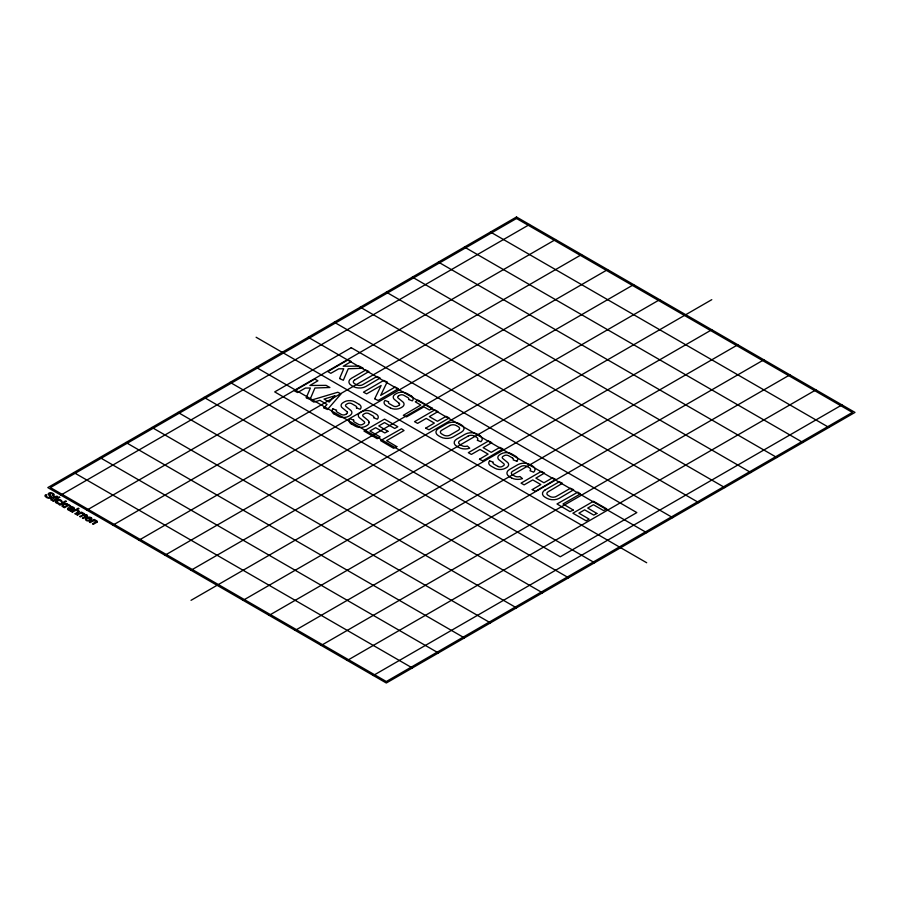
<?xml version="1.0" encoding="UTF-8"?>
<svg xmlns="http://www.w3.org/2000/svg" width="900" height="900" viewBox="0 0 900 900"><rect width="100%" height="100%" fill="white"/><g stroke="black" fill="none" stroke-linecap="round" stroke-linejoin="round"><path stroke-width="1.35" d="M306.27 397.654L310.387 388.035L305.426 388.046L297.506 392.558L294.48 390.848L314.752 379.08L317.925 380.779L309.904 385.459L326.081 385.38L329.906 387.495L314.921 388.001L310.027 399.465L306.304 397.845M339.593 378.416L343.721 368.786L338.749 368.809L330.784 373.331L327.825 371.576L348.086 359.843L351.248 361.53L343.226 366.221L359.415 366.142L363.229 368.257L348.255 368.752L343.327 380.261L339.649 378.619M374.749 398.678L381.139 385.493L366.637 393.863L363.476 392.164L383.726 380.419L387.067 382.005M387.067 382.207L380.678 395.392L395.179 387.022L398.351 388.766L378.157 400.466L374.76 398.869M356.411 407.858L360.157 409.252A7.526 4.343 0 0 0 359.392 404.438M353.734 420.165L350.077 418.736A7.492 4.331 0 0 0 351.169 423.855M332.82 408.859L336.589 410.164A2.948 1.71 0 0 0 337.174 412.088L341.28 414.45A2.936 1.699 0 0 0 345.442 414.473L346.59 413.798M489.566 460.868L493.324 462.173A2.948 1.71 0 0 0 493.92 464.096L498.015 466.459M516.87 461.284L513.158 459.866A2.88 1.665 0 0 0 512.505 458.032M51.975 499.387L55.069 497.576L56.486 497.678L55.688 497.216L57.33 496.271L53.685 496.777L54.27 497.115C49.759 496.665 50.49 501.964 52.087 499.793M90.81 520.211C95.513 516.364 82.867 515.88 85.894 520.2C87.008 521.685 91.654 520.571 88.234 520.358C84.499 520.538 87.233 515.16 90.596 520.324M60.829 495.101L529.526 224.505M81.562 512.921L82.226 512.539L81.517 512.134L76.804 514.845L77.603 515.306C79.92 511.673 87.806 513.956 79.605 516.465L80.404 516.926L83.138 515.351M86.873 510.131L555.559 239.535M86.422 516.668L83.183 518.535L82.395 518.074L86.006 515.88L84.521 514.924M94.185 520.222L94.86 519.829L94.14 519.413L89.426 522.135L90.225 522.596L92.801 521.111A3.499 2.014 0 0 1 93.836 520.661M354.589 380.059L368.91 371.52L365.794 370.012L351.484 378.27A8.82 5.096 0 0 0 351.473 385.481L353.306 386.539A8.831 5.096 0 0 0 365.794 386.527L380.126 378.022L376.931 376.493L362.666 384.728A4.388 2.531 0 0 1 356.445 384.716L354.611 383.67A4.421 2.554 0 0 1 354.577 380.059M112.905 525.161L581.602 254.565M138.949 540.202L607.635 269.606M398.52 395.921L399.679 395.257A2.936 1.699 0 0 1 403.819 395.28L407.925 397.642A2.88 1.665 0 0 1 408.589 399.488L412.312 400.871A7.526 4.343 0 0 0 411.548 396.067M398.745 405.416L397.586 406.091A2.936 1.699 0 0 1 393.435 406.069L389.329 403.706A2.948 1.71 0 0 1 388.699 401.861L385.031 400.433A7.492 4.331 0 0 0 386.134 405.562L390.296 407.891M164.981 555.233L633.679 284.636M191.025 570.262L659.711 299.666M468.214 436.027L459.877 440.843A4.421 2.554 0 0 0 459.923 444.442M191.025 600.334L711.788 299.666M243.101 600.334L711.788 329.738M269.134 615.364L737.831 344.767M295.178 630.394L763.864 359.798M545.029 490.005L559.294 481.781L562.455 483.266L548.134 491.805A4.421 2.554 0 0 0 548.179 495.405L549.99 496.463A4.388 2.531 0 0 0 556.211 496.463L570.476 488.239L573.671 489.769L559.35 498.274A8.831 5.096 0 0 1 546.863 498.274L545.029 497.216A8.82 5.096 0 0 1 545.029 490.005M321.21 645.435L789.908 374.839M347.254 660.465L815.94 389.869M373.298 675.495L841.984 404.899M72.686 509.029L72.709 509.017A11.711 6.761 0 0 1 71.01 508.343L70.627 508.196A5.434 3.139 0 0 0 70.11 508.005C67.354 506.52 65.891 510.593 70.346 510.457A2.43 1.406 0 0 0 69.919 510.874L70.763 511.358A2.464 1.429 0 0 1 71.201 510.863A9.214 5.321 0 0 1 71.674 510.559L73.789 509.321A4.894 2.824 0 0 0 74.284 508.984C75.892 507.251 69.424 505.834 70.605 507.499M84.274 514.553L84.611 514.519A2.408 1.395 0 0 1 86.445 514.845M490.466 232.02L828.956 427.455M464.423 247.05L802.924 442.485M438.39 262.091L776.88 457.515M412.346 277.121L750.847 472.545M386.314 292.151L724.804 487.586M360.27 307.181L698.771 502.616M334.238 322.223L672.727 517.646M459.349 423.709L461.441 424.912A8.831 5.096 0 0 1 461.441 432.124L453.105 436.939A8.831 5.096 0 0 1 440.618 436.939L438.525 435.735A8.82 5.096 0 0 1 438.514 428.512L446.861 423.709A8.82 5.096 0 0 1 459.349 423.697M479.689 435.442L477.596 434.239A8.82 5.096 0 0 0 465.098 434.239L456.761 439.054A8.82 5.096 0 0 0 456.761 446.265L458.854 447.469A8.809 5.085 0 0 0 469.744 448.189L467.348 446.051A4.41 2.554 0 0 1 461.981 445.669L459.9 444.454M308.194 337.252L646.695 532.676M512.516 458.021L508.421 455.659A2.936 1.699 0 0 0 504.259 455.636L503.1 456.311A2.902 1.676 0 0 0 502.718 458.449L507.397 462.285A6.784 3.915 0 0 1 508.433 463.624L508.613 464.332A7.492 4.32 0 0 1 506.902 467.348L505.316 468.281A7.369 4.252 0 0 1 494.899 468.259L490.781 465.907A7.492 4.331 0 0 1 489.623 460.89M511.582 477.911L509.49 476.707A8.82 5.096 0 0 1 509.49 469.496L517.837 464.681A8.82 5.096 0 0 1 530.325 464.681L532.418 465.885A8.809 5.085 0 0 1 533.655 472.174L530.01 470.734A4.41 2.554 0 0 0 529.29 467.696L527.186 466.493A4.421 2.554 0 0 0 520.942 466.47L512.606 471.285A4.421 2.554 0 0 0 512.651 474.885L514.721 476.1A4.41 2.554 0 0 0 519.975 476.516L522.484 478.631A8.809 5.085 0 0 1 511.594 477.911M256.118 337.252L646.695 562.748M256.118 367.324L594.619 562.748M334.046 413.899L338.141 416.261A7.369 4.252 0 0 0 348.57 416.284L350.156 415.339A7.492 4.32 0 0 0 351.866 412.324L351.697 411.615A6.784 3.915 0 0 0 350.662 410.276L345.983 406.429A2.902 1.676 0 0 1 346.376 404.314L347.524 403.627A2.936 1.699 0 0 1 351.664 403.65L355.77 406.012A2.88 1.665 0 0 1 356.434 407.858M351.236 423.821L355.331 426.184A7.369 4.252 0 0 0 365.771 426.206L367.358 425.261A7.492 4.32 0 0 0 369.067 422.257M230.085 382.354L568.575 577.778M204.041 397.384L542.543 592.819M178.009 412.414L516.499 607.849M151.965 427.455L490.466 622.879M125.933 442.485L464.423 637.909M99.889 457.515L438.39 652.95M73.856 472.545L412.346 667.98M411.491 396.09L406.969 393.457A7.346 4.241 0 0 0 396.562 393.457L394.605 394.684A7.549 4.354 0 0 0 393.255 397.406L393.593 398.464A6.649 3.836 0 0 0 394.447 399.454L399.15 403.312M359.336 404.46L354.814 401.839A7.346 4.241 0 0 0 344.407 401.839L342.45 403.065A7.549 4.354 0 0 0 341.1 405.776L341.438 406.834A6.649 3.836 0 0 0 342.293 407.824L346.995 411.683M50.265 496.744L50.164 496.463A3.397 1.969 0 0 0 49.939 496.17L49.759 495.99A30.341 17.516 0 0 0 49.376 495.608L48.555 494.775A3.172 1.834 0 0 1 48.274 494.291L48.229 494.01A2.239 1.294 0 0 1 50.861 492.806L51.525 492.874A4.421 2.554 0 0 1 52.762 493.346A5.794 3.341 0 0 1 53.269 493.639L53.685 493.965A3.904 2.25 0 0 1 53.977 494.303L54.113 494.527A2.509 1.451 0 0 1 54.18 495.079A2.79 1.609 0 0 1 53.438 495.968L52.549 495.529L52.999 495.034A1.575 0.911 0 0 0 52.954 494.527L52.391 493.999A5.029 2.902 0 0 0 51.829 493.695L50.344 493.402A1.125 0.652 0 0 0 49.849 493.537A1.249 0.72 0 0 0 49.59 493.695L51.491 496.822A2.239 1.294 0 0 1 51.03 497.554A2.644 1.53 0 0 1 50.794 497.711A2.565 1.474 0 0 1 49.523 498.105A2.666 1.541 0 0 1 48.352 498.094L48.161 498.071A4.05 2.34 0 0 1 46.631 497.543L45.146 496.327A3.004 1.732 0 0 1 45.72 494.685L46.755 495.011L46.249 495.551A1.676 0.968 0 0 0 46.193 495.866L46.271 496.114A3.442 1.98 0 0 0 48.33 497.419L48.814 497.498A1.294 0.743 0 0 0 50.288 496.744M369.079 422.257L368.899 421.537A6.784 3.915 0 0 0 367.864 420.199L363.184 416.363A2.902 1.676 0 0 1 363.577 414.236L364.725 413.561A2.936 1.699 0 0 1 368.854 413.584L372.971 415.946A2.88 1.665 0 0 1 373.624 417.791L377.359 419.175A7.526 4.343 0 0 0 376.582 414.371L372.015 411.761A7.346 4.241 0 0 0 361.609 411.761L359.64 412.988A7.549 4.354 0 0 0 358.301 415.71L358.639 416.767A6.649 3.836 0 0 0 359.494 417.757L364.196 421.605A2.891 1.665 0 0 1 363.769 423.709L362.632 424.395A2.936 1.699 0 0 1 358.481 424.373L354.375 422.01A2.948 1.71 0 0 1 353.745 420.165M333.979 413.933A7.492 4.331 0 0 1 332.876 408.881M347.017 411.671A2.891 1.665 0 0 1 346.567 413.775M498.026 466.447A2.936 1.699 0 0 0 502.178 466.481L503.336 465.806A2.891 1.665 0 0 0 503.764 463.68L499.039 459.832A6.649 3.836 0 0 1 498.184 458.854L497.846 457.796A7.549 4.354 0 0 1 499.196 455.074L501.154 453.848A7.346 4.241 0 0 1 511.56 453.848L516.071 456.48A7.526 4.343 0 0 1 516.859 461.239M479.678 435.454A8.809 5.085 0 0 1 480.926 441.731L477.27 440.291A4.41 2.554 0 0 0 476.561 437.254L474.457 436.05A4.421 2.554 0 0 0 468.202 436.027M390.308 407.88A7.369 4.252 0 0 0 400.725 407.902L402.311 406.969A7.492 4.32 0 0 0 404.021 403.954L403.853 403.234A6.784 3.915 0 0 0 402.817 401.895L398.137 398.059A2.902 1.676 0 0 1 398.531 395.933M399.173 403.301A2.891 1.665 0 0 1 398.723 405.405M94.252 520.335A2.351 1.35 0 0 1 96.683 520.751A2.351 1.35 0 0 1 97.043 522.202M93.847 520.673A1.339 0.776 0 0 1 94.399 520.616L96.008 521.685L92.453 523.89L93.251 524.351L96.401 522.529A5.029 2.902 0 0 0 96.93 522.18M91.147 518.783A1.935 1.114 0 0 0 89.966 517.702A1.935 1.114 0 0 0 87.806 517.961L90.416 519.469A2.43 1.406 0 0 0 91.046 518.783M81.619 513.034A2.194 1.271 0 0 1 83.79 513.326A2.194 1.271 0 0 1 84.397 514.564M83.183 515.363A2.261 1.305 0 0 1 84.51 514.879M86.636 514.733A2.34 1.35 0 0 1 86.513 516.724M70.538 507.42A2.047 1.181 0 0 1 73.395 508.376A1.395 0.81 0 0 1 72.877 508.882M56.498 502.054C65.992 506.115 48.307 502.414 58.883 499.815C61.256 498.848 63.495 503.145 61.031 501.615C61.447 499.736 56.947 500.321 56.498 501.998M68.242 509.006L69.975 509.985L72.067 509.389A9.203 5.31 0 0 1 70.481 508.793L68.242 509.006M323.944 407.902L327.476 409.5L341.032 393.93L337.804 392.243L310.849 400.275L313.841 402.098L319.894 400.32L327.015 404.438L323.944 407.902M387.934 431.325L384.795 432.945L375.671 427.702L369.945 430.999L380.126 436.928L377.19 438.705L363.938 431.044L384.536 419.13L397.834 426.746L394.718 428.468L384.502 422.595L378.787 425.902L387.934 431.325M596.891 513.472L593.741 515.092L584.629 509.85L578.903 513.158L589.072 519.086L586.192 520.852L572.884 513.202L593.482 501.277L606.78 508.894L603.619 510.604L593.46 504.754L587.734 508.061L596.891 513.472M79.56 511.402L76.714 509.985L79.054 508.635L78.255 508.174L71.741 511.931L72.54 512.392C74.869 508.511 82.991 511.391 74.79 513.686L75.589 514.148L79.549 511.526M396.821 446.647L393.604 448.279L380.61 440.618L401.456 428.782L404.044 430.537L386.629 440.629L396.821 446.647M425.711 428.164L428.974 429.795L449.213 417.949L446.096 416.329L437.445 421.29L429.368 416.621L437.974 411.604L434.801 409.905L414.529 421.673L417.611 423.371L426.262 418.421L434.34 423.079L425.723 428.141M432.54 408.353L429.469 410.017L423.911 406.868L406.53 416.891L403.312 415.327L420.772 405.056L415.294 401.839L417.971 400.095L432.529 408.386M479.486 459.214L482.749 460.845L502.965 448.942L499.815 447.39L491.22 452.34L483.142 447.671L491.749 442.654L488.531 440.978L468.326 452.689L471.386 454.421L480.037 449.471L488.115 454.129L479.486 459.214M532.215 489.656L535.477 491.287L555.705 479.407L552.544 477.832L543.949 482.782L535.871 478.114L544.477 473.096L541.26 471.42L521.055 483.142L524.115 484.864L532.766 479.914L540.844 484.571L532.238 489.6M573.21 510.007L563.006 503.978L580.421 493.886L577.845 492.131L556.999 503.966L569.993 511.627L573.188 510.098M64.013 504.045L63.034 506.902L62.044 506.329L62.899 504.045L59.929 505.103L59.13 504.641L65.633 500.895L66.431 501.345L62.719 503.494L67.567 504.079L64.013 504.045M334.822 395.831L329.186 402.064L324.022 399.082L334.822 395.831M516.499 216.99L47.812 487.586L386.314 683.01L855 412.414L516.499 216.99M516.499 218.486L50.422 487.586L386.314 681.514L852.401 412.414L516.499 218.486M57.274 498.139L52.56 500.861L53.359 501.322L58.072 498.6L57.274 498.139M59.074 497.104L58.151 497.632L59.873 497.565L59.074 497.104M68.366 504.54L63.652 507.262L64.451 507.724L66.926 506.295A4.444 2.565 0 0 1 67.984 505.834A1.339 0.776 0 0 1 69.773 506.374C72.698 505.395 67.489 505.35 69.086 504.956L68.366 504.54M351.259 347.704L274.702 391.905L560.284 556.785L636.84 512.584L351.259 347.704M449.966 425.498L441.63 430.312A4.421 2.554 0 0 0 441.675 433.912L443.745 435.127A4.388 2.531 0 0 0 449.966 435.127L458.303 430.312A4.388 2.531 0 0 0 458.303 426.724L456.21 425.52A4.421 2.554 0 0 0 449.966 425.498"/></g></svg>
